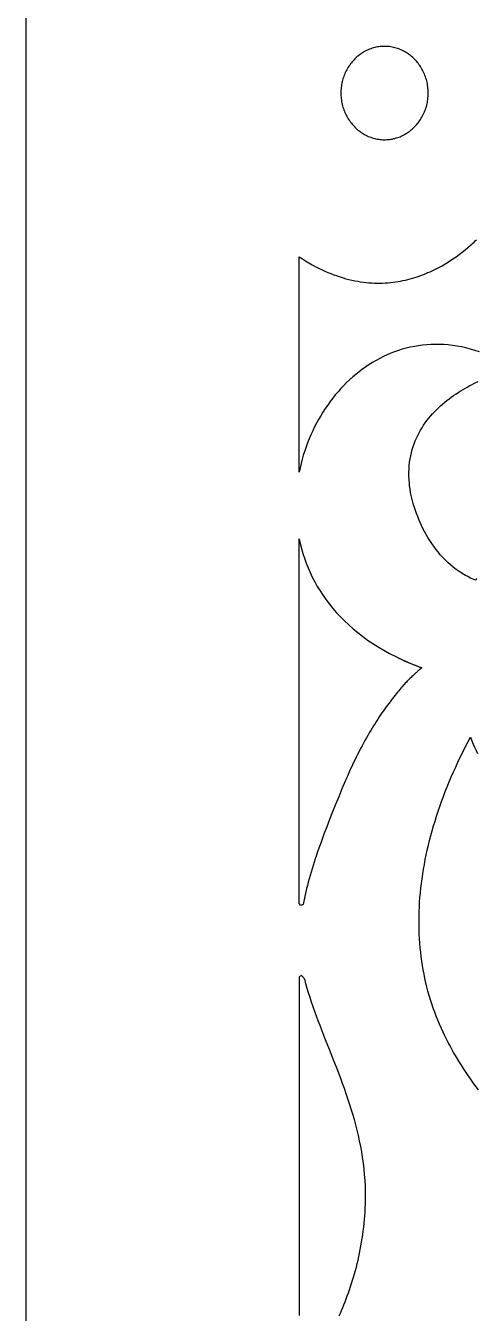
# Model space of a CAD drawing. Extents: x -555 to 555, y -555 to 555.
# Drawn here: x -555 to -489, y -178.9 to 9.9 of the extents above; entities that cross this region are included whole.
import ezdxf

# ---------------------------------------------------------------- set-up
doc = ezdxf.new("R2010")
doc.units = 0
doc.layers.add('PLAN_1', color=18, linetype='CONTINUOUS')

msp = doc.modelspace()

# ---------------------------------------------------------------- linework, layer by layer
at = {"layer": 'PLAN_1'}
for points in [[(229.89, -555), (555, -229.89), (555, 229.89), (229.89, 555), (-229.89, 555), (-555, 229.89), (-555, -229.89), (-229.89, -555)], [(-508.82, 0), (-508.82, -0.17), (-508.81, -0.39), (-508.79, -0.61), (-508.77, -0.82), (-508.74, -1.04), (-508.71, -1.25), (-508.67, -1.46), (-508.62, -1.67), (-508.57, -1.87), (-508.51, -2.08), (-508.45, -2.28), (-508.38, -2.47), (-508.3, -2.67), (-508.22, -2.86), (-508.14, -3.05), (-508.05, -3.23), (-507.95, -3.41), (-507.85, -3.59), (-507.75, -3.77), (-507.64, -3.94), (-507.52, -4.1), (-507.41, -4.27), (-507.28, -4.43), (-507.16, -4.58), (-507.02, -4.73), (-506.89, -4.88), (-506.75, -5.02), (-506.61, -5.16), (-506.46, -5.29), (-506.31, -5.42), (-506.15, -5.55), (-506, -5.66), (-505.83, -5.78), (-505.67, -5.89), (-505.5, -5.99), (-505.33, -6.09), (-505.16, -6.18), (-504.98, -6.27), (-504.8, -6.35), (-504.62, -6.42), (-504.43, -6.49), (-504.24, -6.56), (-504.05, -6.62), (-503.86, -6.67), (-503.67, -6.71), (-503.47, -6.75), (-503.27, -6.78), (-503.07, -6.81), (-502.87, -6.83), (-502.66, -6.84), (-502.45, -6.84), (-502.43, -6.84), (-502.42, -6.84), (-502.39, -6.84), (-502.29, -6.84), (-502.08, -6.83), (-501.88, -6.82), (-501.68, -6.8), (-501.48, -6.77), (-501.28, -6.74), (-501.08, -6.69), (-500.89, -6.65), (-500.7, -6.59), (-500.51, -6.53), (-500.32, -6.47), (-500.14, -6.4), (-499.96, -6.32), (-499.78, -6.23), (-499.6, -6.14), (-499.43, -6.05), (-499.26, -5.95), (-499.09, -5.84), (-498.93, -5.73), (-498.77, -5.62), (-498.61, -5.5), (-498.46, -5.37), (-498.31, -5.24), (-498.16, -5.11), (-498.02, -4.97), (-497.88, -4.82), (-497.75, -4.67), (-497.62, -4.52), (-497.49, -4.36), (-497.37, -4.2), (-497.26, -4.04), (-497.14, -3.87), (-497.04, -3.7), (-496.93, -3.52), (-496.84, -3.34), (-496.74, -3.16), (-496.65, -2.97), (-496.57, -2.78), (-496.49, -2.59), (-496.42, -2.39), (-496.35, -2.2), (-496.29, -2), (-496.24, -1.79), (-496.19, -1.58), (-496.14, -1.38), (-496.11, -1.16), (-496.07, -0.95), (-496.05, -0.74), (-496.03, -0.52), (-496.01, -0.3), (-496.01, -0.08), (-496.01, 0), (-496.01, 0.08), (-496.01, 0.3), (-496.03, 0.52), (-496.05, 0.74), (-496.07, 0.95), (-496.11, 1.16), (-496.14, 1.38), (-496.19, 1.58), (-496.24, 1.79), (-496.29, 2), (-496.35, 2.2), (-496.42, 2.39), (-496.49, 2.59), (-496.57, 2.78), (-496.65, 2.97), (-496.74, 3.16), (-496.84, 3.34), (-496.93, 3.52), (-497.04, 3.7), (-497.14, 3.87), (-497.26, 4.04), (-497.37, 4.2), (-497.49, 4.36), (-497.62, 4.52), (-497.75, 4.67), (-497.88, 4.82), (-498.02, 4.97), (-498.16, 5.11), (-498.31, 5.24), (-498.46, 5.37), (-498.61, 5.5), (-498.77, 5.62), (-498.93, 5.73), (-499.09, 5.84), (-499.26, 5.95), (-499.43, 6.05), (-499.6, 6.14), (-499.78, 6.23), (-499.96, 6.32), (-500.14, 6.4), (-500.32, 6.47), (-500.51, 6.53), (-500.7, 6.59), (-500.89, 6.65), (-501.08, 6.69), (-501.28, 6.74), (-501.48, 6.77), (-501.68, 6.8), (-501.88, 6.82), (-502.08, 6.83), (-502.29, 6.84), (-502.39, 6.84), (-502.42, 6.84), (-502.43, 6.84), (-502.45, 6.84), (-502.66, 6.84), (-502.87, 6.83), (-503.07, 6.81), (-503.27, 6.78), (-503.47, 6.75), (-503.67, 6.71), (-503.86, 6.67), (-504.05, 6.62), (-504.24, 6.56), (-504.43, 6.49), (-504.62, 6.42), (-504.8, 6.35), (-504.98, 6.27), (-505.16, 6.18), (-505.33, 6.09), (-505.5, 5.99), (-505.67, 5.89), (-505.83, 5.78), (-506, 5.66), (-506.15, 5.55), (-506.31, 5.42), (-506.46, 5.29), (-506.61, 5.16), (-506.75, 5.02), (-506.89, 4.88), (-507.02, 4.73), (-507.16, 4.58), (-507.28, 4.43), (-507.41, 4.27), (-507.52, 4.1), (-507.64, 3.94), (-507.75, 3.77), (-507.85, 3.59), (-507.95, 3.41), (-508.05, 3.23), (-508.14, 3.05), (-508.22, 2.86), (-508.3, 2.67), (-508.38, 2.47), (-508.45, 2.28), (-508.51, 2.08), (-508.57, 1.87), (-508.62, 1.67), (-508.67, 1.46), (-508.71, 1.25), (-508.74, 1.04), (-508.77, 0.82), (-508.79, 0.61), (-508.81, 0.39), (-508.82, 0.17)]]:
    msp.add_lwpolyline(points, close=True, dxfattribs=at)
for points in [[(-488.49, -37.96), (-489.16, -37.74), (-489.82, -37.55), (-490.48, -37.37), (-491.14, -37.23), (-491.79, -37.1), (-492.44, -37.01), (-493.09, -36.93), (-493.73, -36.88), (-494.36, -36.85), (-494.99, -36.85), (-495.61, -36.86), (-496.23, -36.9), (-496.84, -36.96), (-497.45, -37.04), (-498.05, -37.14), (-498.64, -37.26), (-499.23, -37.4), (-499.81, -37.56), (-500.38, -37.74), (-500.95, -37.94), (-501.5, -38.15), (-502.05, -38.39), (-502.59, -38.64), (-503.13, -38.91), (-503.65, -39.19), (-504.17, -39.49), (-504.68, -39.81), (-505.18, -40.15), (-505.67, -40.5), (-506.15, -40.86), (-506.62, -41.24), (-507.08, -41.63), (-507.53, -42.04), (-507.97, -42.46), (-508.4, -42.89), (-508.82, -43.33), (-509.23, -43.79), (-509.63, -44.26), (-510.01, -44.74), (-510.39, -45.23), (-510.75, -45.74), (-511.1, -46.25), (-511.44, -46.77), (-511.77, -47.3), (-512.08, -47.85), (-512.38, -48.4), (-512.67, -48.96), (-512.95, -49.52), (-513.21, -50.1), (-513.46, -50.68), (-513.7, -51.27), (-513.92, -51.87), (-514.12, -52.47), (-514.32, -53.08), (-514.49, -53.69), (-514.66, -54.31), (-514.8, -54.93), (-514.94, -55.56), (-514.94, -55.06), (-514.94, -54.02), (-514.94, -52.98), (-514.94, -51.95), (-514.94, -50.93), (-514.94, -49.93), (-514.94, -48.93), (-514.94, -47.94), (-514.94, -46.97), (-514.94, -46.01), (-514.94, -45.06), (-514.94, -44.12), (-514.94, -43.2), (-514.94, -42.3), (-514.94, -41.41), (-514.94, -40.53), (-514.94, -39.67), (-514.94, -38.83), (-514.94, -38), (-514.94, -37.2), (-514.94, -36.41), (-514.94, -35.64), (-514.94, -34.89), (-514.94, -34.16), (-514.94, -33.45), (-514.94, -32.76), (-514.94, -32.1), (-514.94, -31.45), (-514.94, -30.83), (-514.94, -30.53), (-514.94, -30.23), (-514.94, -29.94), (-514.94, -29.66), (-514.94, -29.38), (-514.94, -29.11), (-514.94, -28.85), (-514.94, -28.59), (-514.94, -28.33), (-514.94, -28.09), (-514.94, -27.85), (-514.94, -27.61), (-514.94, -27.39), (-514.94, -27.17), (-514.94, -26.95), (-514.94, -26.75), (-514.94, -26.55), (-514.94, -26.36), (-514.94, -26.17), (-514.94, -25.99), (-514.94, -25.82), (-514.94, -25.66), (-514.94, -25.5), (-514.94, -25.35), (-514.94, -25.21), (-514.94, -25.08), (-514.94, -24.95), (-514.94, -24.83), (-514.94, -24.72), (-514.94, -24.62), (-514.94, -24.52), (-514.94, -24.43), (-514.94, -24.36), (-514.94, -24.28), (-514.94, -24.22), (-514.94, -24.17), (-514.94, -24.12), (-514.94, -24.08), (-514.94, -24.05), (-514.94, -24.03), (-514.94, -24.02), (-514.94, -24.01), (-514.46, -24.32), (-513.98, -24.62), (-513.51, -24.9), (-513.04, -25.17), (-512.57, -25.42), (-512.11, -25.66), (-511.65, -25.89), (-511.19, -26.1), (-510.73, -26.3), (-510.28, -26.48), (-509.83, -26.66), (-509.38, -26.82), (-508.94, -26.96), (-508.5, -27.1), (-508.07, -27.22), (-507.63, -27.34), (-507.2, -27.44), (-506.78, -27.53), (-506.35, -27.6), (-505.93, -27.67), (-505.52, -27.73), (-505.11, -27.78), (-504.7, -27.81), (-504.29, -27.84), (-503.89, -27.86), (-503.49, -27.87), (-503.1, -27.87), (-502.71, -27.86), (-502.32, -27.84), (-501.94, -27.82), (-501.56, -27.78), (-501.18, -27.74), (-500.81, -27.69), (-500.44, -27.63), (-500.08, -27.57), (-499.72, -27.5), (-499.36, -27.42), (-499.01, -27.34), (-498.67, -27.25), (-498.32, -27.15), (-497.99, -27.05), (-497.65, -26.94), (-497.32, -26.83), (-497, -26.71), (-496.68, -26.59), (-496.36, -26.46), (-496.05, -26.33), (-495.74, -26.19), (-495.44, -26.05), (-495.14, -25.91), (-494.56, -25.61), (-493.99, -25.31), (-493.45, -24.99), (-492.92, -24.66), (-492.42, -24.33), (-491.93, -23.99), (-491.47, -23.65), (-491.02, -23.32), (-490.6, -22.98), (-490.2, -22.64), (-489.82, -22.32), (-489.63, -22.15), (-489.46, -21.99), (-489.29, -21.84), (-489.12, -21.68), (-488.96, -21.53)], [(-488.95, -71.19), (-488.98, -71.26), (-489, -71.32), (-489.03, -71.36), (-489.04, -71.4), (-489.05, -71.42), (-489.05, -71.42), (-489.31, -71.32), (-489.57, -71.21), (-489.82, -71.1), (-490.07, -70.98), (-490.31, -70.85), (-490.55, -70.73), (-490.79, -70.59), (-491.02, -70.45), (-491.25, -70.31), (-491.48, -70.16), (-491.92, -69.85), (-492.34, -69.52), (-492.75, -69.18), (-493.14, -68.82), (-493.52, -68.45), (-493.89, -68.07), (-494.24, -67.68), (-494.58, -67.28), (-494.9, -66.86), (-495.21, -66.44), (-495.5, -66.02), (-495.78, -65.59), (-496.05, -65.15), (-496.31, -64.71), (-496.55, -64.27), (-496.78, -63.82), (-496.99, -63.38), (-497.19, -62.94), (-497.38, -62.5), (-497.56, -62.06), (-497.73, -61.63), (-497.88, -61.2), (-498.02, -60.78), (-498.15, -60.37), (-498.26, -59.97), (-498.37, -59.57), (-498.46, -59.19), (-498.54, -58.82), (-498.61, -58.46), (-498.67, -58.12), (-498.72, -57.79), (-498.74, -57.63), (-498.74, -57.61), (-498.74, -57.61), (-498.74, -57.59), (-498.75, -57.56), (-498.76, -57.49), (-498.78, -57.21), (-498.82, -56.67), (-498.84, -56.14), (-498.84, -55.62), (-498.83, -55.11), (-498.79, -54.62), (-498.74, -54.13), (-498.67, -53.65), (-498.58, -53.18), (-498.48, -52.73), (-498.36, -52.28), (-498.23, -51.84), (-498.08, -51.42), (-497.92, -51), (-497.74, -50.59), (-497.56, -50.2), (-497.36, -49.81), (-497.15, -49.43), (-496.92, -49.06), (-496.69, -48.7), (-496.45, -48.35), (-496.2, -48.01), (-495.93, -47.68), (-495.67, -47.35), (-495.39, -47.04), (-495.1, -46.73), (-494.81, -46.43), (-494.51, -46.15), (-494.21, -45.86), (-493.9, -45.59), (-493.59, -45.33), (-493.27, -45.07), (-492.95, -44.83), (-492.63, -44.59), (-492.3, -44.35), (-491.97, -44.13), (-491.64, -43.91), (-491.31, -43.7), (-490.98, -43.5), (-490.65, -43.31), (-490.32, -43.12), (-490, -42.94), (-489.67, -42.77), (-489.35, -42.6), (-489.03, -42.45), (-488.71, -42.29)], [(-500.42, -82.79), (-500.33, -82.83), (-499.99, -83), (-499.64, -83.17), (-499.29, -83.33), (-498.93, -83.49), (-498.57, -83.64), (-498.21, -83.79), (-497.84, -83.93), (-497.47, -84.07), (-497.09, -84.2), (-497, -84.23), (-496.95, -84.25), (-496.93, -84.25), (-496.93, -84.25), (-496.93, -84.25), (-496.94, -84.26), (-496.95, -84.27), (-496.97, -84.28), (-496.99, -84.3), (-497.02, -84.32), (-497.06, -84.35), (-497.1, -84.39), (-497.15, -84.42), (-497.21, -84.47), (-497.27, -84.52), (-497.33, -84.57), (-497.41, -84.63), (-497.48, -84.7), (-497.57, -84.77), (-497.65, -84.85), (-497.75, -84.93), (-497.84, -85.02), (-497.95, -85.12), (-498.05, -85.22), (-498.17, -85.32), (-498.28, -85.43), (-498.41, -85.55), (-498.53, -85.67), (-498.66, -85.8), (-498.8, -85.94), (-498.93, -86.08), (-499.08, -86.23), (-499.22, -86.38), (-499.37, -86.54), (-499.53, -86.71), (-499.68, -86.88), (-499.84, -87.06), (-500.01, -87.25), (-500.17, -87.44), (-500.34, -87.64), (-500.52, -87.85), (-500.69, -88.06), (-500.87, -88.28), (-501.05, -88.51), (-501.24, -88.74), (-501.42, -88.98), (-501.61, -89.23), (-501.8, -89.48), (-502, -89.74), (-502.19, -90.01), (-502.39, -90.29), (-502.59, -90.57), (-502.79, -90.86), (-502.99, -91.16), (-503.19, -91.46), (-503.4, -91.77), (-503.61, -92.09), (-503.81, -92.42), (-504.02, -92.75), (-504.23, -93.1), (-504.44, -93.45), (-504.65, -93.8), (-504.87, -94.17), (-505.08, -94.54), (-505.29, -94.92), (-505.51, -95.31), (-505.72, -95.71), (-505.93, -96.11), (-506.15, -96.53), (-506.36, -96.95), (-506.58, -97.38), (-506.79, -97.82), (-507, -98.26), (-507.22, -98.72), (-507.43, -99.18), (-507.64, -99.65), (-507.85, -100.13), (-507.95, -100.37), (-508.01, -100.49), (-508.03, -100.55), (-508.05, -100.59), (-508.17, -100.88), (-508.66, -102.03), (-509.13, -103.17), (-509.59, -104.29), (-510.04, -105.4), (-510.47, -106.49), (-510.89, -107.57), (-511.29, -108.64), (-511.68, -109.69), (-511.86, -110.21), (-512.05, -110.72), (-512.22, -111.24), (-512.39, -111.74), (-512.56, -112.25), (-512.72, -112.75), (-512.88, -113.25), (-513.03, -113.74), (-513.18, -114.23), (-513.32, -114.72), (-513.46, -115.2), (-513.59, -115.68), (-513.71, -116.16), (-513.83, -116.63), (-513.94, -117.1), (-514.05, -117.57), (-514.15, -118.03), (-514.25, -118.49), (-514.34, -118.94), (-514.68, -119.12), (-514.94, -118.84), (-514.94, -118.83), (-514.94, -118.81), (-514.94, -118.78), (-514.94, -118.74), (-514.94, -118.69), (-514.94, -118.64), (-514.94, -118.57), (-514.94, -118.5), (-514.94, -118.42), (-514.94, -118.33), (-514.94, -118.24), (-514.94, -118.14), (-514.94, -118.02), (-514.94, -117.91), (-514.94, -117.78), (-514.94, -117.64), (-514.94, -117.5), (-514.94, -117.35), (-514.94, -117.2), (-514.94, -117.03), (-514.94, -116.86), (-514.94, -116.69), (-514.94, -116.5), (-514.94, -116.31), (-514.94, -116.11), (-514.94, -115.9), (-514.94, -115.69), (-514.94, -115.47), (-514.94, -115.24), (-514.94, -115.01), (-514.94, -114.77), (-514.94, -114.52), (-514.94, -114.27), (-514.94, -114.01), (-514.94, -113.75), (-514.94, -113.47), (-514.94, -113.2), (-514.94, -112.91), (-514.94, -112.62), (-514.94, -112.33), (-514.94, -112.02), (-514.94, -111.4), (-514.94, -110.76), (-514.94, -110.09), (-514.94, -109.4), (-514.94, -108.7), (-514.94, -107.97), (-514.94, -107.22), (-514.94, -106.45), (-514.94, -105.66), (-514.94, -104.85), (-514.94, -104.03), (-514.94, -103.18), (-514.94, -102.33), (-514.94, -101.45), (-514.94, -100.56), (-514.94, -99.65), (-514.94, -98.73), (-514.94, -97.8), (-514.94, -96.85), (-514.94, -95.89), (-514.94, -94.91), (-514.94, -93.93), (-514.94, -92.93), (-514.94, -91.92), (-514.94, -90.9), (-514.94, -89.88), (-514.94, -88.84), (-514.94, -87.79), (-514.94, -86.74), (-514.94, -85.68), (-514.94, -84.61), (-514.94, -83.53), (-514.94, -82.45), (-514.94, -80.27), (-514.94, -78.08), (-514.94, -75.87), (-514.94, -71.43), (-514.94, -66.99), (-514.94, -65.34), (-514.78, -66.06), (-514.6, -66.78), (-514.39, -67.49), (-514.16, -68.2), (-513.91, -68.9), (-513.63, -69.6), (-513.33, -70.29), (-513, -70.98), (-512.65, -71.66), (-512.27, -72.33), (-511.86, -72.99), (-511.43, -73.65), (-510.98, -74.3), (-510.49, -74.94), (-509.98, -75.57), (-509.45, -76.19), (-508.88, -76.79), (-508.29, -77.39), (-507.67, -77.98), (-507.02, -78.55), (-506.34, -79.11), (-505.64, -79.65), (-504.9, -80.19), (-504.14, -80.7), (-503.34, -81.2), (-502.52, -81.69), (-501.67, -82.16), (-500.78, -82.62), (-499.87, -83.05), (-498.92, -83.47), (-497.94, -83.87), (-496.93, -84.25)], [(-488.65, -146.14), (-488.98, -145.7), (-489.31, -145.26), (-489.63, -144.81), (-489.94, -144.36), (-490.25, -143.91), (-490.56, -143.45), (-490.86, -142.99), (-491.16, -142.53), (-491.45, -142.06), (-491.73, -141.59), (-492.01, -141.11), (-492.29, -140.64), (-492.56, -140.15), (-492.82, -139.67), (-493.08, -139.18), (-493.33, -138.69), (-493.58, -138.2), (-493.82, -137.7), (-494.09, -137.12), (-494.35, -136.53), (-494.6, -135.94), (-494.84, -135.34), (-495.07, -134.74), (-495.29, -134.14), (-495.49, -133.53), (-495.69, -132.92), (-495.87, -132.3), (-496.05, -131.69), (-496.21, -131.06), (-496.36, -130.44), (-496.5, -129.81), (-496.63, -129.17), (-496.75, -128.54), (-496.86, -127.9), (-496.96, -127.25), (-497.04, -126.61), (-497.12, -125.96), (-497.19, -125.3), (-497.24, -124.65), (-497.29, -123.99), (-497.32, -123.33), (-497.34, -122.66), (-497.36, -122), (-497.36, -121.33), (-497.35, -120.65), (-497.33, -119.98), (-497.3, -119.3), (-497.27, -118.62), (-497.22, -117.94), (-497.15, -117.25), (-497.08, -116.56), (-497, -115.87), (-496.91, -115.18), (-496.81, -114.49), (-496.7, -113.79), (-496.58, -113.09), (-496.44, -112.39), (-496.3, -111.69), (-496.15, -110.99), (-495.98, -110.28), (-495.81, -109.57), (-495.63, -108.87), (-495.43, -108.16), (-495.23, -107.44), (-495.01, -106.73), (-494.79, -106.02), (-494.55, -105.3), (-494.31, -104.58), (-494.06, -103.86), (-493.79, -103.14), (-493.52, -102.42), (-493.23, -101.7), (-492.94, -100.98), (-492.63, -100.26), (-492.32, -99.53), (-491.99, -98.81), (-491.66, -98.08), (-491.32, -97.36), (-490.96, -96.63), (-490.6, -95.9), (-490.22, -95.17), (-489.84, -94.45), (-489.63, -94.95), (-489.42, -95.44), (-489.21, -95.92), (-488.99, -96.39), (-488.77, -96.84)], [(-509.07, -179.28), (-508.89, -178.88), (-508.72, -178.48), (-508.54, -178.06), (-508.37, -177.64), (-508.2, -177.22), (-508.04, -176.79), (-507.87, -176.35), (-507.71, -175.9), (-507.55, -175.45), (-507.4, -174.99), (-507.25, -174.53), (-507.1, -174.06), (-506.95, -173.58), (-506.81, -173.1), (-506.68, -172.61), (-506.55, -172.11), (-506.42, -171.61), (-506.3, -171.11), (-506.18, -170.59), (-506.07, -170.07), (-505.97, -169.55), (-505.87, -169.02), (-505.77, -168.49), (-505.69, -167.95), (-505.61, -167.4), (-505.53, -166.85), (-505.47, -166.29), (-505.41, -165.73), (-505.35, -165.16), (-505.31, -164.59), (-505.27, -164.01), (-505.24, -163.43), (-505.22, -162.84), (-505.21, -162.25), (-505.21, -161.65), (-505.21, -161.05), (-505.21, -160.9), (-505.22, -160.86), (-505.22, -160.85), (-505.22, -160.84), (-505.22, -160.81), (-505.22, -160.7), (-505.23, -160.27), (-505.27, -159.41), (-505.34, -158.56), (-505.42, -157.72), (-505.51, -156.89), (-505.63, -156.06), (-505.76, -155.24), (-505.91, -154.43), (-506.07, -153.63), (-506.24, -152.84), (-506.43, -152.05), (-506.63, -151.27), (-506.84, -150.49), (-507.06, -149.72), (-507.29, -148.96), (-507.53, -148.2), (-507.78, -147.45), (-508.03, -146.7), (-508.29, -145.96), (-508.56, -145.23), (-508.83, -144.49), (-509.38, -143.05), (-509.94, -141.62), (-510.5, -140.2), (-511.06, -138.8), (-511.61, -137.41), (-511.87, -136.72), (-512.13, -136.03), (-512.39, -135.34), (-512.64, -134.66), (-512.88, -133.97), (-513.11, -133.29), (-513.33, -132.61), (-513.54, -131.93), (-513.74, -131.26), (-513.93, -130.58), (-514.1, -129.9), (-514.6, -129.38), (-514.94, -129.55), (-514.94, -129.58), (-514.94, -129.63), (-514.94, -129.71), (-514.94, -129.8), (-514.94, -129.91), (-514.94, -130.05), (-514.94, -130.2), (-514.94, -130.37), (-514.94, -130.56), (-514.94, -130.77), (-514.94, -130.99), (-514.94, -131.24), (-514.94, -131.5), (-514.94, -131.77), (-514.94, -132.07), (-514.94, -132.38), (-514.94, -132.7), (-514.94, -133.05), (-514.94, -133.4), (-514.94, -133.77), (-514.94, -134.16), (-514.94, -134.56), (-514.94, -134.97), (-514.94, -135.4), (-514.94, -135.84), (-514.94, -136.29), (-514.94, -136.76), (-514.94, -137.24), (-514.94, -137.73), (-514.94, -138.23), (-514.94, -138.74), (-514.94, -139.26), (-514.94, -139.8), (-514.94, -140.34), (-514.94, -140.89), (-514.94, -141.46), (-514.94, -142.03), (-514.94, -142.61), (-514.94, -143.2), (-514.94, -143.79), (-514.94, -144.4), (-514.94, -145.01), (-514.94, -145.63), (-514.94, -146.26), (-514.94, -146.89), (-514.94, -148.17), (-514.94, -149.48), (-514.94, -150.8), (-514.94, -152.14), (-514.94, -153.49), (-514.94, -154.86), (-514.94, -156.23), (-514.94, -158.99), (-514.94, -161.74), (-514.94, -163.11), (-514.94, -164.48), (-514.94, -165.83), (-514.94, -167.17), (-514.94, -168.49), (-514.94, -169.8), (-514.94, -171.08), (-514.94, -171.71), (-514.94, -172.34), (-514.94, -172.96), (-514.94, -173.57), (-514.94, -174.18), (-514.94, -174.77), (-514.94, -175.36), (-514.94, -175.94), (-514.94, -176.51), (-514.94, -177.08), (-514.94, -177.63), (-514.94, -178.17), (-514.94, -178.71), (-514.94, -179.23)]]:
    msp.add_lwpolyline(points, dxfattribs=at)

doc.saveas('drawing.dxf')
